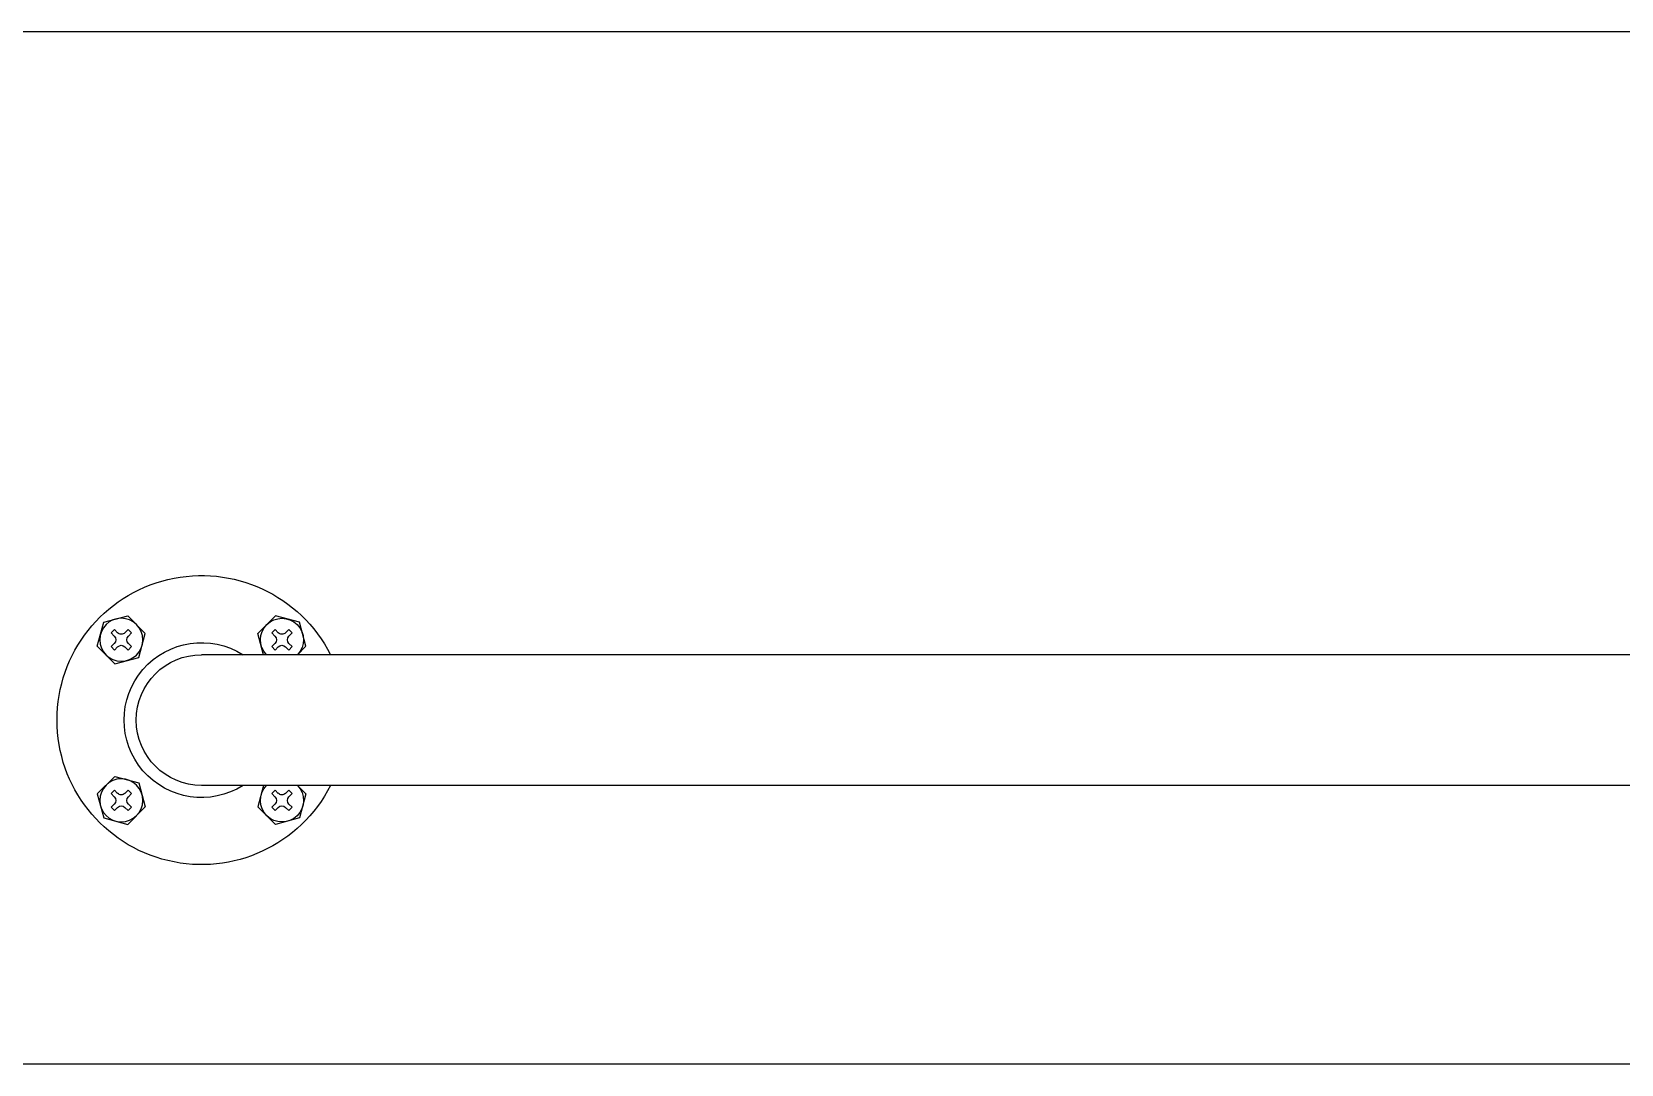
# Model space of a CAD drawing. Header units: millimetres. Extents: x 2213 to 82676, y 1050 to 28650.
# Drawn here: x 20449.8 to 20911.5, y 10187.4 to 10487.4 of the extents above; entities that cross this region are included whole.
import ezdxf

# ---------------------------------------------------------------- set-up
doc = ezdxf.new("R2010")
doc.units = ezdxf.units.MM
doc.header["$LTSCALE"] = 200
doc.layers.add('01HAT', color=8, linetype='Continuous')
doc.layers.add('A-FIX', color=5, linetype='Continuous')

# ---------------------------------------------------------------- blocks, each defined once
blk = doc.blocks.new('수직수평손잡이 정면모습')
for p, q in [((17816.67, 31221.63), (17818.54, 31228.6)), ((17818.54, 31228.6), (17825.51, 31230.46)), ((17825.51, 31230.46), (17830.61, 31225.36)), ((17863.34, 31225.36), (17868.44, 31230.46)), ((17875.41, 31228.6), (17868.44, 31230.46)), ((17877.28, 31221.63), (17875.41, 31228.6)), ((17821.66, 31226.46), (17820.67, 31225.47)), ((17820.67, 31225.47), (17821.59, 31224.55)), ((17821.66, 31226.46), (17822.58, 31225.54)), ((17825.62, 31226.46), (17824.7, 31225.54)), ((17825.62, 31226.46), (17826.61, 31225.47)), ((17826.61, 31225.47), (17825.69, 31224.55)), ((17828.95, 31219.16), (17830.61, 31225.36)), ((17865.21, 31218.39), (17863.34, 31225.36)), ((17867.34, 31225.47), (17868.33, 31226.46)), ((17867.34, 31225.47), (17868.26, 31224.55)), ((17868.33, 31226.46), (17869.25, 31225.54)), ((17871.37, 31225.54), (17872.29, 31226.46)), ((17872.29, 31226.46), (17873.28, 31225.47)), ((17872.36, 31224.55), (17873.28, 31225.47)), ((17305.98, 31219.16), (17846.98, 31219.16)), ((17816.67, 31221.63), (17819.14, 31219.16)), ((17821.59, 31222.43), (17820.67, 31221.51)), ((17820.67, 31221.51), (17821.66, 31220.52)), ((17822.58, 31221.44), (17821.66, 31220.52)), ((17824.7, 31221.44), (17825.62, 31220.52)), ((17826.61, 31221.51), (17825.62, 31220.52)), ((17825.69, 31222.43), (17826.61, 31221.51)), ((17867.34, 31221.51), (17868.26, 31222.43)), ((17867.34, 31221.51), (17868.33, 31220.52)), ((17868.33, 31220.52), (17869.25, 31221.44)), ((17871.37, 31221.44), (17872.29, 31220.52)), ((17872.18, 31216.52), (17877.28, 31221.63)), ((17872.29, 31220.52), (17873.28, 31221.51)), ((17872.36, 31222.43), (17873.28, 31221.51)), ((17872.18, 31216.52), (17865.21, 31218.39)), ((17865.21, 31181.93), (17863.34, 31174.96)), ((17872.18, 31183.79), (17865.21, 31181.93)), ((17872.18, 31183.79), (17877.28, 31178.69)), ((17307.98, 31181.16), (17846.98, 31181.16)), ((17816.67, 31178.69), (17819.14, 31181.16)), ((17816.67, 31178.69), (17818.54, 31171.72)), ((17820.67, 31178.8), (17821.66, 31179.79)), ((17821.59, 31177.88), (17820.67, 31178.8)), ((17822.58, 31178.87), (17821.66, 31179.79)), ((17824.7, 31178.87), (17825.62, 31179.79)), ((17826.61, 31178.8), (17825.62, 31179.79)), ((17825.69, 31177.88), (17826.61, 31178.8)), ((17828.95, 31181.16), (17830.61, 31174.96)), ((17867.34, 31178.8), (17868.33, 31179.79)), ((17867.34, 31178.8), (17868.26, 31177.88)), ((17868.33, 31179.79), (17869.25, 31178.87)), ((17871.37, 31178.87), (17872.29, 31179.79)), ((17872.29, 31179.79), (17873.28, 31178.8)), ((17872.36, 31177.88), (17873.28, 31178.8)), ((17877.28, 31178.69), (17875.41, 31171.72)), ((17820.67, 31174.84), (17821.59, 31175.76)), ((17821.66, 31173.85), (17820.67, 31174.84)), ((17821.66, 31173.85), (17822.58, 31174.77)), ((17825.62, 31173.85), (17824.7, 31174.77)), ((17825.51, 31169.85), (17830.61, 31174.96)), ((17825.62, 31173.85), (17826.61, 31174.84)), ((17826.61, 31174.84), (17825.69, 31175.76)), ((17863.34, 31174.96), (17868.44, 31169.85)), ((17867.34, 31174.84), (17868.26, 31175.76)), ((17867.34, 31174.84), (17868.33, 31173.85)), ((17868.33, 31173.85), (17869.25, 31174.77)), ((17871.37, 31174.77), (17872.29, 31173.85)), ((17872.29, 31173.85), (17873.28, 31174.84)), ((17872.36, 31175.76), (17873.28, 31174.84)), ((17818.54, 31171.72), (17825.51, 31169.85)), ((17875.41, 31171.72), (17868.44, 31169.85))]:
    blk.add_line(p, q)
for centre in [(17870.31, 31223.49), (17870.31, 31176.82)]:
    blk.add_circle(centre, 6.25)
for centre, radius, start, end in [((17846.98, 31200.16), 42, 206.8965, 153.1035), ((17823.64, 31223.49), 6.25, 316.0903, 223.9097), ((17820.53, 31223.49), 1.5, 315, 45), ((17823.64, 31226.6), 1.5, 225, 315), ((17826.75, 31223.49), 1.5, 135, 225), ((17867.2, 31223.49), 1.5, 315, 45), ((17870.31, 31226.6), 1.5, 225, 315), ((17873.42, 31223.49), 1.5, 135, 225), ((17823.64, 31220.38), 1.5, 45, 135), ((17846.98, 31200.16), 22.5, 237.6125, 122.3875), ((17846.98, 31200.16), 19, 270, 90), ((17870.31, 31220.38), 1.5, 45, 135), ((17823.64, 31176.82), 6.25, 136.0903, 43.9097), ((17820.53, 31176.82), 1.5, 315, 45), ((17823.64, 31179.94), 1.5, 225, 315), ((17826.75, 31176.82), 1.5, 135, 225), ((17867.2, 31176.82), 1.5, 315, 45), ((17870.31, 31179.94), 1.5, 225, 315), ((17873.42, 31176.82), 1.5, 135, 225), ((17823.64, 31173.71), 1.5, 45, 135), ((17870.31, 31173.71), 1.5, 45, 135)]:
    blk.add_arc(centre, radius, start, end)

msp = doc.modelspace()

# ---------------------------------------------------------------- linework, layer by layer
at = {"layer": '01HAT'}
for p, q in [((23979.13, 10487.36), (20199.13, 10487.36)), ((23979.13, 10187.36), (20349.13, 10187.36, 0))]:
    msp.add_line(p, q, dxfattribs=at)

# ---------------------------------------------------------------- block references
at = {"layer": 'A-FIX', "xscale": -1}
msp.add_blockref('수직수평손잡이 정면모습', (38346.11, -20912.8), dxfattribs=at)

doc.saveas('drawing.dxf')
